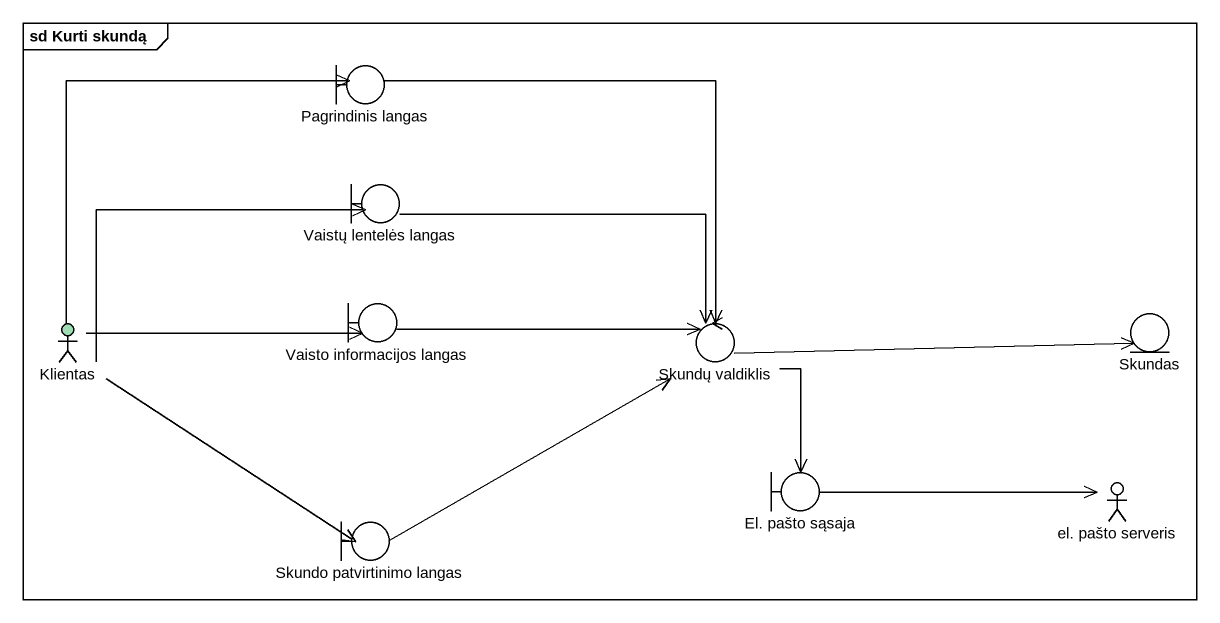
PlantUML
@startuml
mainframe sd Kurti skundą
boundary "Pagrindinis langas" as Pagrindinis_langas
boundary "Vaistų lentelės langas" as Vaistų_lentelės_langas
actor Klientas #A0DCB4
boundary "Vaisto informacijos langas" as Vaisto_informacijos_langas
control "Skundų valdiklis" as Skundų_valdiklis
entity Skundas
boundary "Skundo patvirtinimo langas" as Skundo_patvirtinimo_langas
boundary "El. pašto sąsaja" as El_pašto_sąsaja
actor "el. pašto serveris" as el_pašto_serveris
Pagrindinis_langas --> Skundų_valdiklis
Vaistų_lentelės_langas -right-> Skundų_valdiklis
Klientas -up-> Pagrindinis_langas
Klientas -right-> Vaistų_lentelės_langas
Klientas -right-> Vaisto_informacijos_langas
Klientas --> Skundo_patvirtinimo_langas
Vaisto_informacijos_langas -right-> Skundų_valdiklis
Skundų_valdiklis -right-> Skundas
Skundų_valdiklis --> El_pašto_sąsaja
Skundo_patvirtinimo_langas -right-> Skundų_valdiklis
El_pašto_sąsaja -right-> el_pašto_serveris
@enduml
